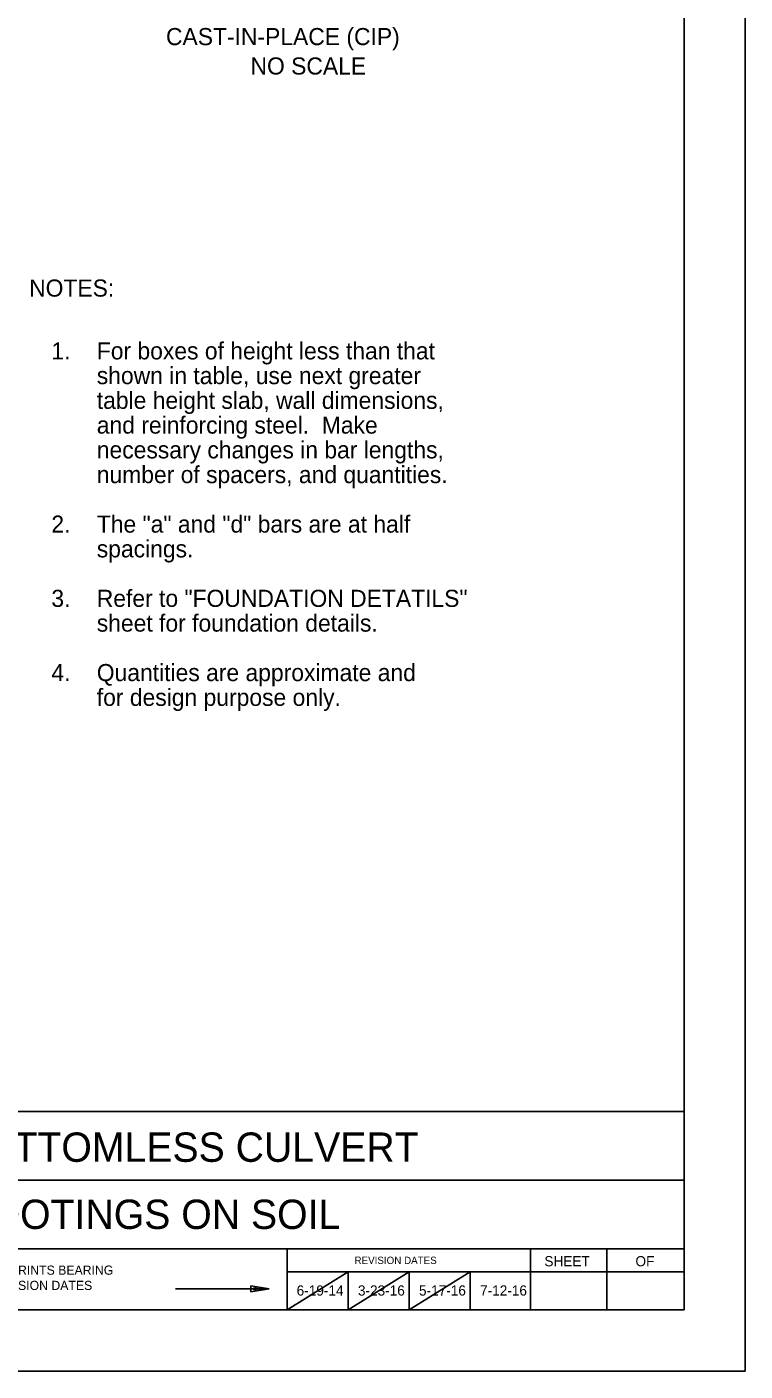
# Model space of a CAD drawing. Extents: x 0 to 2.83, y 0 to 1.83.
# Drawn here: x 2.343 to 2.833, y 0 to 0.917 of the extents above; entities that cross this region are included whole.
import ezdxf

# ---------------------------------------------------------------- set-up
doc = ezdxf.new("R2010")
doc.units = 0
for name, color, linetype in [('10 Sheet Format', 7, 'Continuous'), ('210 Border', 7, 'Continuous'), ('214 Text and Titles', 7, 'Continuous')]:
    doc.layers.add(name, color=color, linetype=linetype)

msp = doc.modelspace()

# ---------------------------------------------------------------- linework, layer by layer
at = {"layer": '10 Sheet Format'}
msp.add_lwpolyline([(0, 0), (2.83333, 0), (2.83333, 1.83333), (0, 1.83333)], close=True, dxfattribs=at)
at = {"layer": '210 Border'}
for p, q in [((2.79167, 1.79167), (2.79167, 0.04167)), ((2.79167, 0.17708), (0.08333, 0.17708)), ((2.79167, 0.13021), (2.02083, 0.13021)), ((2.79167, 0.08333), (0.08333, 0.08333)), ((2.52083, 0.08333), (2.52083, 0.04167)), ((2.68695, 0.08306), (2.68695, 0.04167)), ((2.73903, 0.08333), (2.73903, 0.04167)), ((2.52083, 0.04167), (2.5625, 0.06771)), ((2.79167, 0.06771), (2.52083, 0.06771)), ((2.5625, 0.04167), (2.60417, 0.06771)), ((2.5625, 0.06771), (2.5625, 0.04167)), ((2.60417, 0.06771), (2.60417, 0.04167)), ((2.60417, 0.04167), (2.64583, 0.06771)), ((2.64583, 0.06771), (2.64583, 0.04167)), ((2.50281, 0.05608), (2.44482, 0.05608)), ((2.49602, 0.05817), (2.50852, 0.05608)), ((2.49602, 0.05399), (2.49602, 0.05817)), ((2.50852, 0.05608), (2.49602, 0.05399)), ((2.4981, 0.05677), (2.50227, 0.05608)), ((2.4981, 0.05538), (2.4981, 0.05677)), ((2.50227, 0.05608), (2.4981, 0.05538)), ((2.79167, 0.04167), (0.08333, 0.04167))]:
    msp.add_line(p, q, dxfattribs=at)
for points in [[(2.50217, 0.05608), (2.49026, 0.05608)], [(2.50852, 0.05608), (2.49602, 0.05608)], [(2.50227, 0.05608), (2.4981, 0.05608)], [(2.50852, 0.05608), (2.50246, 0.05608)]]:
    msp.add_lwpolyline(points, dxfattribs=at)

# ---------------------------------------------------------------- texts
for s, height, p in [('CIP BOTTOMLESS CULVERT', 0.02, (2.24353, 0.1427)), ('FOOTINGS ON SOIL', 0.02, (2.30156, 0.09692)), ('REVISION DATES', 0.004999, (2.56684, 0.07302)), ('SHEET', 0.006945, (2.69638, 0.07147)), ('OF', 0.006945, (2.75853, 0.07147)), ('DISREGARD PRINTS BEARING', 0.0062491, (2.27972, 0.06572)), ('EARLIER REVISION DATES', 0.0062491, (2.27972, 0.05531)), ('6-19-14', 0.006943, (2.52737, 0.05151)), ('3-23-16', 0.006943, (2.56918, 0.05151)), ('5-17-16', 0.006943, (2.61084, 0.05151)), ('7-12-16', 0.006943, (2.65251, 0.05151))]:
    msp.add_text(s, height=height, dxfattribs=at).set_placement(p)
at = {"layer": '214 Text and Titles'}
for s, height, p in [('CAST-IN-PLACE (CIP)', 0.0116667, (2.43823, 0.90405)), ('NO SCALE', 0.011667, (2.49588, 0.88402)), ('NOTES:', 0.011667, (2.34486, 0.73259)), ('1.', 0.011667, (2.36004, 0.6898)), ('For boxes of height less than that', 0.0116667, (2.39103, 0.6898)), ('shown in table, use next greater', 0.0116667, (2.39103, 0.67293)), ('table height slab, wall dimensions,', 0.0116667, (2.39103, 0.65605)), ('and reinforcing steel.  Make', 0.0116667, (2.39103, 0.63918)), ('necessary changes in bar lengths,', 0.0116667, (2.39103, 0.6223)), ('number of spacers, and quantities.', 0.0116667, (2.39103, 0.60543)), ('2.', 0.011667, (2.36004, 0.57168)), ('The "a" and "d" bars are at half', 0.0116667, (2.39103, 0.57168)), ('spacings.', 0.011667, (2.39103, 0.5548)), ('3.', 0.011667, (2.36004, 0.52105)), ('Refer to "FOUNDATION DETATILS"', 0.0116667, (2.39103, 0.52105)), ('sheet for foundation details.', 0.0116667, (2.39103, 0.50418)), ('4.', 0.011667, (2.36004, 0.47043)), ('Quantities are approximate and', 0.0116667, (2.39103, 0.47043)), ('for design purpose only.', 0.0116667, (2.39103, 0.45355))]:
    msp.add_text(s, height=height, dxfattribs=at).set_placement(p)

doc.saveas('drawing.dxf')
